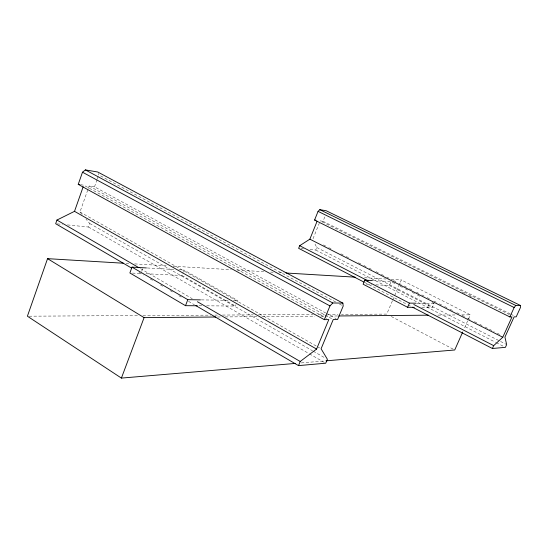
<?xml version="1.0" encoding="UTF-8"?>
<svg xmlns="http://www.w3.org/2000/svg" width="548" height="548" viewBox="0 0 548 548"><rect width="100%" height="100%" fill="white"/><g stroke="black" fill="none" stroke-linecap="round" stroke-linejoin="round"><path stroke-width="0.41" stroke-dasharray="2.74 2.06" d="M82.138 214.542L79.967 211.98L88.036 189.156M88.317 188.375L89.146 186.012L94.503 186.82L325.601 312.908M94.503 186.82L97.037 179.669M97.318 178.874L98.167 176.49M67.452 224.906L88.488 227.036L89.742 223.516L85.94 219.029M141.658 271.335L142.727 268.458M145.987 273.74L181.895 275.473L183.08 272.363M183.375 271.582L183.964 270.027L237.647 300.455L237.099 301.852M206.671 305.832L235.448 306.044L236.003 304.647M313.018 238.723L319.292 223.207M509.517 314.6L320.231 220.885L323.019 221.303L325.217 215.871M310.038 249.477L315.737 250.052L316.771 247.511L314.182 242.415M375.839 284.837L389.409 285.494L391.06 281.597L395.588 283.898M392.382 300.9L386.751 314.093L341.404 314.36M392.711 300.119L394.368 296.242M394.697 295.461L401.314 279.939L470.342 314.826L464.094 328.889M427.604 307.435L429.344 303.421M421.775 307.394L432.358 307.469L434.085 303.496L431.064 301.962M301.277 362.927L325.149 360.913M217.535 316.997L220.947 316.97M225.221 316.936L257.676 316.655M261.944 316.614L314.901 316.162M320.875 316.107L324.293 316.08M325.149 316.073L337.958 315.963M437.886 315.107L455.82 314.949M461.8 314.901L470.342 314.826M29.113 316.189L138.63 315.545M142.905 315.525L210.501 315.127M214.775 315.1L217.344 315.086M222.481 315.059L253.279 314.874M258.416 314.847L313.175 314.525M318.306 314.497L324.293 314.456M327.718 314.442L337.986 314.381M199.054 305.777L202.438 305.805M201.321 299.893L228.358 300.311M233.427 300.393L237.647 300.455M416.891 303.229L434.085 303.496M132.411 273.082L140.857 273.493M366.516 284.385L371.606 284.631M147.261 267.979L173.723 269.458M178.84 269.746L183.964 270.027M373.298 280.603L391.06 281.597M126.17 263.389L128.732 263.54M134.712 263.903L168.037 265.903M173.168 266.218L231.27 269.712M237.25 270.068L263.739 271.664M270.575 272.075L273.137 272.233M279.124 272.589L284.248 272.897M364.571 277.733L385.936 279.014M391.06 279.322L401.314 279.939M57.348 223.879L62.397 224.392M301.078 248.566L303.524 248.813M80.59 184.717L83.728 185.19L326.553 318.354M323.019 221.303L510.072 313.812M510.839 314.196L513.901 315.71M462.211 292.228L464.505 293.365M469.102 295.646L471.403 296.783M323.389 244.922L325.676 246.086M328.725 247.634L331.013 248.799M340.931 253.834L343.219 254.998M346.268 256.546L348.555 257.704M358.474 262.745L360.762 263.903M363.817 265.458L366.105 266.616M369.153 268.164L371.441 269.328M376.017 271.65L378.305 272.815M381.36 274.363L383.648 275.528M386.696 277.076L388.984 278.24M393.567 280.562L395.855 281.727M398.903 283.275L401.191 284.439M404.246 285.988L406.534 287.145M409.582 288.7L411.87 289.858M416.446 292.187L418.734 293.344M421.789 294.893L424.077 296.057M427.125 297.605L429.413 298.77M433.995 301.092L436.283 302.256M439.332 303.804L441.62 304.969M444.675 306.517L446.963 307.681M450.011 309.23L453.826 311.168M456.874 312.716L459.162 313.874M462.217 315.429L464.505 316.586M467.554 318.141L471.369 320.073M474.424 321.628L476.712 322.786M479.76 324.334L482.048 325.498M485.103 327.046L494.255 331.698M497.303 333.246L499.598 334.41M400.115 286.207L402.383 287.358M405.404 288.899L407.664 290.05M412.192 292.351L414.459 293.509M417.48 295.043L419.741 296.194M316.771 247.511L505.9 344.199M389.409 285.494L432.358 307.469M315.737 250.052L495.508 342.267M496.269 342.658L503.886 346.562M364.742 282.494L407.294 304.496M408.048 304.887L410.329 306.065M391.286 316.484L453.217 349.186M335.65 301.989L98.729 174.908L98.243 173.456M339.424 304.01L341.685 305.229M326.355 313.319L336.109 318.641M89.146 186.012L332.485 319.114M79.967 211.98L316.621 346.24M317.361 346.665L319.594 347.932M181.895 275.473L235.448 306.044M89.742 223.516L312.524 350.775M313.271 351.2L325.149 357.981M88.488 227.036L308.675 353.419M309.421 353.844L324.245 362.358M140.5 268.623L192.259 298.715M139.076 272.452L143.501 275.034M150.145 278.918L153.098 280.644M160.482 284.96L162.694 286.248M170.072 290.563L173.764 292.721M178.936 295.742L181.148 297.037M188.526 301.345L194.43 304.798"/><path stroke-width="0.82" d="M492.392 348.494L493.68 345.644L502.783 337.253L512.003 316.908L509.873 316.943L314.579 220.029L318.066 211.37L319.827 209.665L326.238 210.754L520.6 305.544L520.422 307.565L516.202 316.847L514.113 316.881L504.934 337.123L506.66 344.582L505.407 347.343L492.392 348.494L412.61 307.243M83.166 186.779L74.514 211.336L56.944 220.049L55.663 223.714L131.691 268.136M123.601 263.232L47.553 258.656L27.4 316.203L121.403 378.093L295.31 363.427M298.509 365.612L300.208 361.481L316.586 349.062L328.8 319.587L324.293 319.655L78.234 184.361L82.501 172.209L85.378 169.907L97.756 172.01L342.877 303.113L343.199 306.037L337.609 319.457L333.239 319.525L321.087 348.775L327.382 359.255L325.731 363.208L298.509 365.612L195.91 305.661M146.405 267.931L132.02 267.129L129.869 272.959L185.512 305.681L197.362 305.763M121.403 378.093L144.083 317.628L215.823 317.011M185.512 305.681L187.806 299.681L200.479 299.879M317.107 221.234L309.867 239.168L299.688 245.703L298.633 248.319L363.982 282.104M324.293 319.655L329.971 305.921L332.794 302.969L342.877 303.113M372.455 280.555L364.838 280.131L363.125 284.22L407.616 307.291L414.281 307.339M407.616 307.291L409.418 303.113L416.055 303.215M462.711 332.013L454.73 349.987L325.998 360.837M509.873 316.943L514.147 307.51L515.819 305.483L520.6 305.544M338.815 315.956L428.495 315.182M285.96 273L355.173 277.165M78.234 184.361L79.803 184.601M314.579 220.029L315.997 220.241M319.827 209.665L515.819 305.483M318.066 211.37L514.147 307.51M309.867 239.168L502.783 337.253M299.688 245.703L368.153 280.98M413.802 304.496L493.68 345.644M364.838 280.131L409.418 303.113M85.378 169.907L332.794 302.969M82.501 172.209L329.971 305.921M74.514 211.336L316.586 349.062M56.944 220.049L139.021 267.767M197.431 301.722L300.208 361.481M132.02 267.129L187.806 299.681M47.553 258.656L144.083 317.628"/></g></svg>
